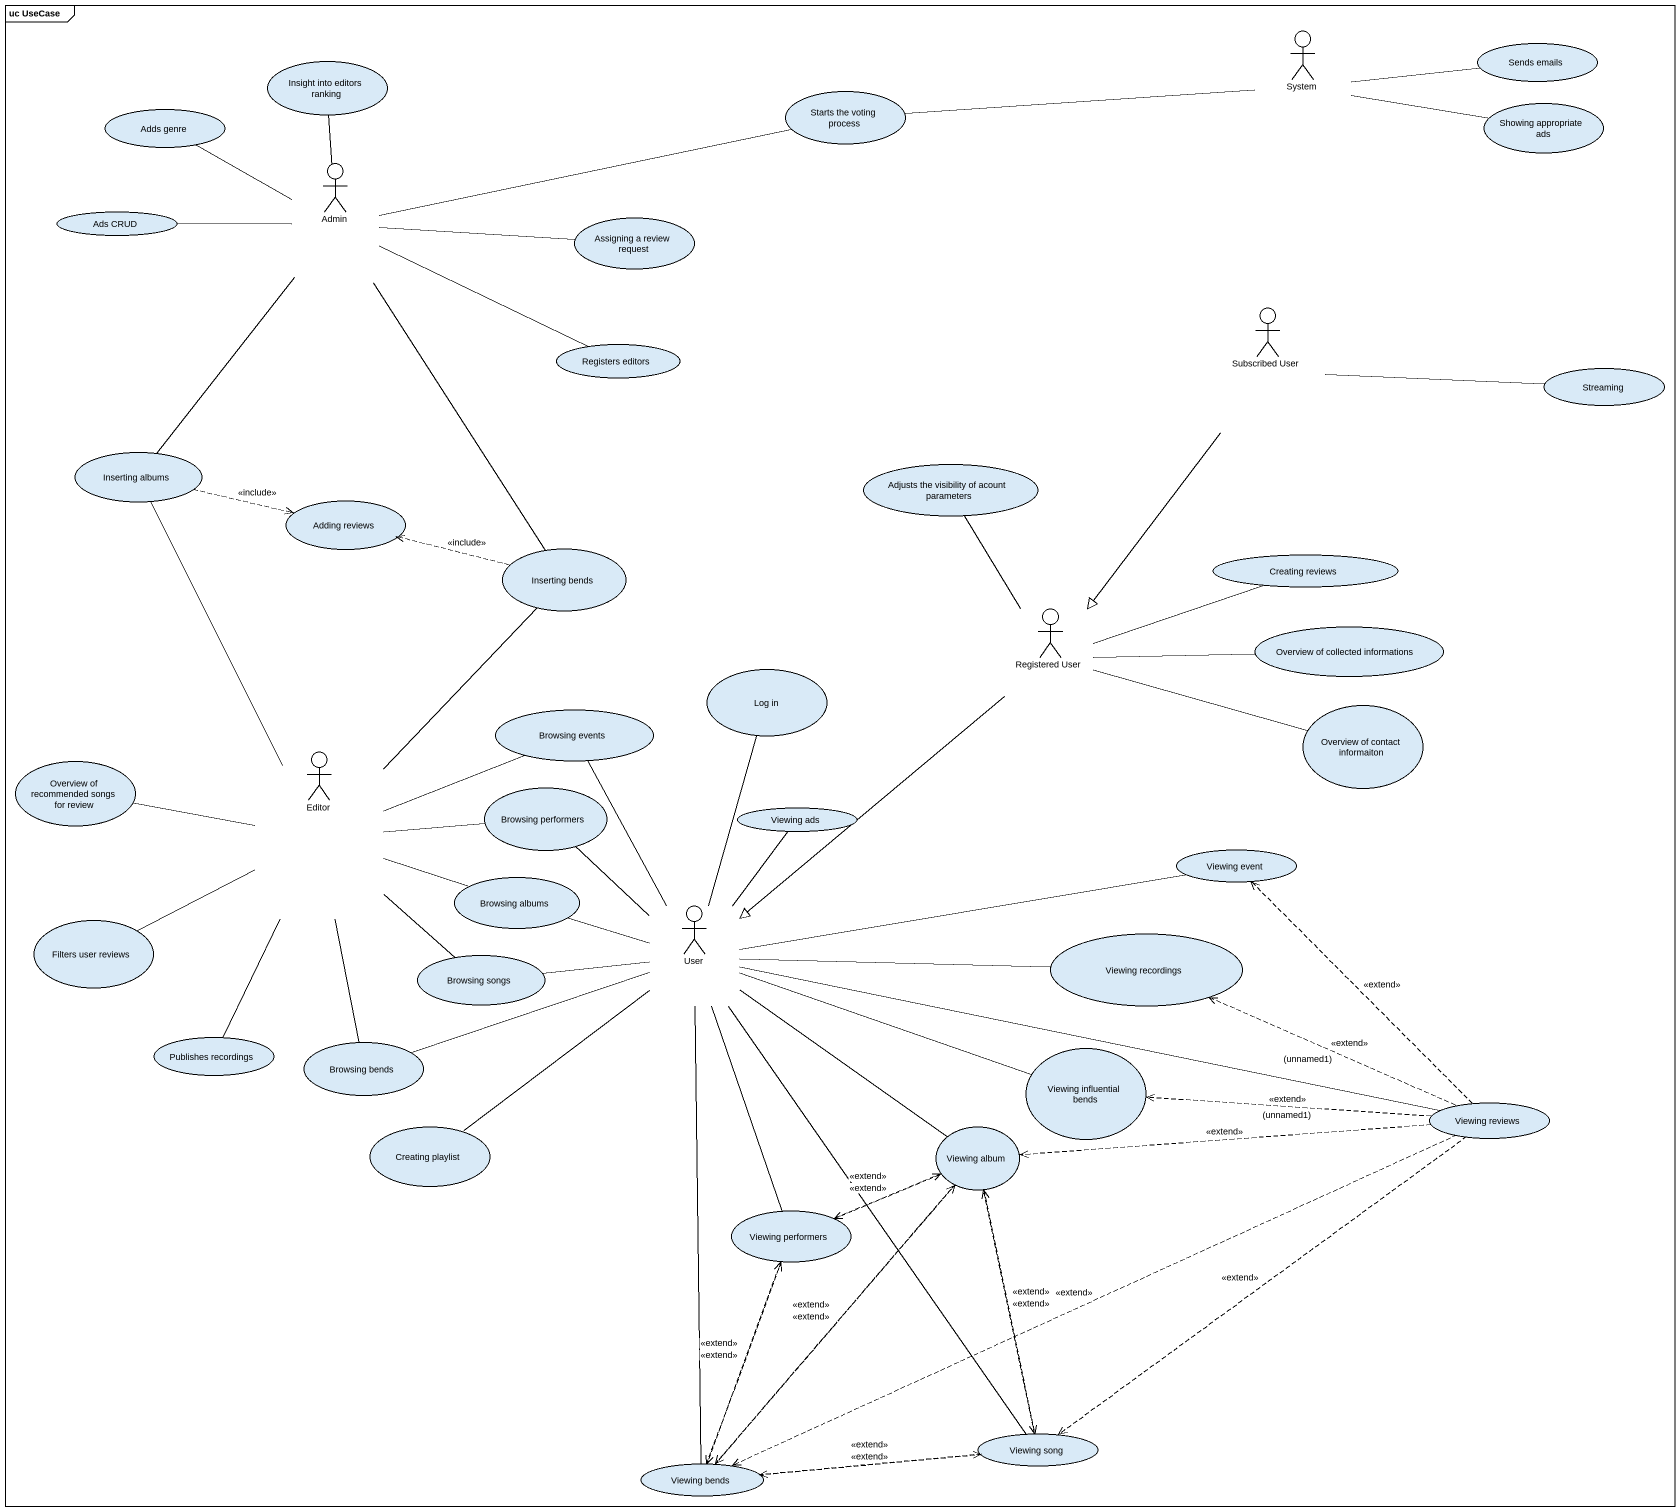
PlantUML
@startuml
mainframe uc UseCase
actor System
usecase "Sends emails" as Sends_emails
usecase "Insight into editors ranking" as Insight_into_editors_ranking
usecase "Adds genre" as Adds_genre
usecase "Starts the voting process" as Starts_the_voting_process
usecase "Showing appropriate ads" as Showing_appropriate_ads
actor Admin
usecase "Ads CRUD" as Ads_CRUD
usecase "Assigning a review request" as Assigning_a_review_request
actor "Subscribed User" as Subscribed_User
usecase "Registers editors" as Registers_editors
usecase Streaming
usecase "Inserting albums" as Inserting_albums
usecase "Adjusts the visibility of acount parameters" as Adjusts_the_visibility_of
usecase "Adding reviews" as Adding_reviews
usecase "Inserting bends" as Inserting_bends
usecase "Creating reviews" as Creating_reviews
actor "Registered User" as Registered_User
usecase "Overview of collected informations" as Overview_of_collected
usecase "Log in" as Log_in
usecase "Browsing events" as Browsing_events
usecase "Overview of contact informaiton" as Overview_of_contact
usecase "Overview of recommended songs for review" as Overview_of_recommended
actor Editor
usecase "Browsing performers" as Browsing_performers
usecase "Viewing ads" as Viewing_ads
usecase "Viewing event" as Viewing_event
usecase "Browsing albums" as Browsing_albums
usecase "Filters user reviews" as Filters_user_reviews
actor User
usecase "Viewing recordings" as Viewing_recordings
usecase "Browsing songs" as Browsing_songs
usecase "Publishes recordings" as Publishes_recordings
usecase "Browsing bends" as Browsing_bends
usecase "Viewing influential bends" as Viewing_influential_bends
usecase "Creating playlist" as Creating_playlist
usecase "Viewing album" as Viewing_album
usecase "Viewing reviews" as Viewing_reviews
usecase "Viewing performers" as Viewing_performers
usecase "Viewing song" as Viewing_song
usecase "Viewing bends" as Viewing_bends
System -right- Sends_emails
System -left- Starts_the_voting_process
System -right- Showing_appropriate_ads
Admin -up- Insight_into_editors_ranking
Admin -left- Adds_genre
Admin -right- Starts_the_voting_process
Admin -left- Ads_CRUD
Admin -right- Assigning_a_review_request
Admin -right- Registers_editors
Admin -- Inserting_albums
Admin -- Inserting_bends
Subscribed_User -right- Streaming
Subscribed_User --|> Registered_User
Inserting_albums .right.> Adding_reviews : <<include>>
Inserting_bends .left.> Adding_reviews : <<include>>
Registered_User -up- Adjusts_the_visibility_of
Registered_User -right- Creating_reviews
Registered_User -right- Overview_of_collected
Registered_User -right- Overview_of_contact
Registered_User --|> User
Editor -up- Inserting_albums
Editor -up- Inserting_bends
Editor -right- Browsing_events
Editor -left- Overview_of_recommended
Editor -right- Browsing_performers
Editor -right- Browsing_albums
Editor -left- Filters_user_reviews
Editor -- Browsing_songs
Editor -- Publishes_recordings
Editor -- Browsing_bends
User -up- Log_in
User -up- Browsing_events
User -up- Browsing_performers
User -up- Viewing_ads
User -right- Viewing_event
User -left- Browsing_albums
User -right- Viewing_recordings
User -left- Browsing_songs
User -left- Browsing_bends
User -right- Viewing_influential_bends
User -- Creating_playlist
User -- Viewing_album
User -right- Viewing_reviews
User -- Viewing_performers
User -- Viewing_song
User -- Viewing_bends
Viewing_album .left.> Viewing_performers : <<extend>>
Viewing_album ..> Viewing_song : <<extend>>
Viewing_album ..> Viewing_bends : <<extend>>
Viewing_reviews .up.> Viewing_event : <<extend>>
Viewing_reviews .left.> Viewing_recordings : <<extend>>\n(unnamed1)
Viewing_reviews .left.> Viewing_influential_bends : <<extend>>\n(unnamed1)
Viewing_reviews .left.> Viewing_album : <<extend>>
Viewing_reviews ..> Viewing_song : <<extend>>
Viewing_reviews .left.> Viewing_bends : <<extend>>
Viewing_performers .right.> Viewing_album : <<extend>>
Viewing_performers ..> Viewing_bends : <<extend>>
Viewing_song .up.> Viewing_album : <<extend>>
Viewing_song .left.> Viewing_bends : <<extend>>
Viewing_bends .up.> Viewing_album : <<extend>>
Viewing_bends .up.> Viewing_performers : <<extend>>
Viewing_bends .right.> Viewing_song : <<extend>>
@enduml
